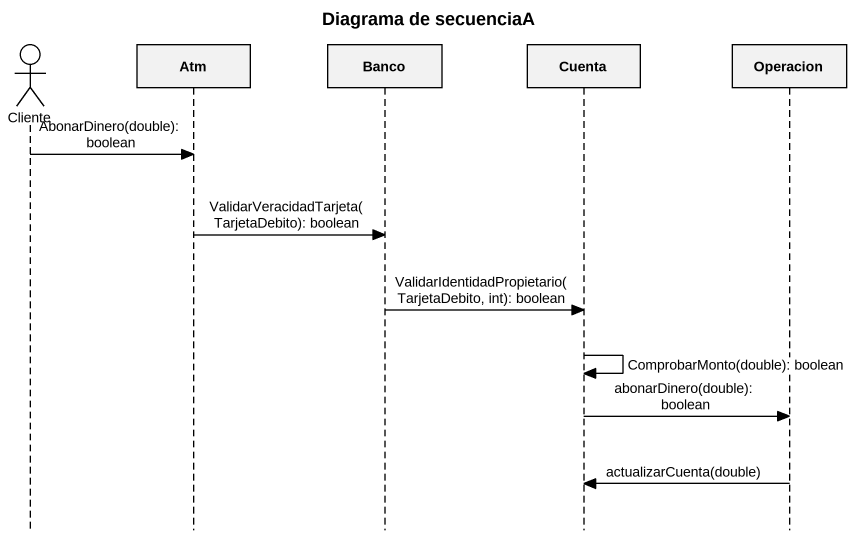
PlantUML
@startuml
title Diagrama de secuenciaA
hide footbox
actor Cliente
participant Atm
participant Banco
participant Cuenta
participant Operacion

Cliente -> Atm : AbonarDinero(double): boolean
Atm -> Banco : ValidarVeracidadTarjeta(TarjetaDebito): boolean
Banco -> Cuenta : ValidarIdentidadPropietario(TarjetaDebito, int): boolean
Cuenta -> Cuenta : ComprobarMonto(double): boolean
Cuenta -> Operacion : abonarDinero(double): boolean
Operacion -> Cuenta : actualizarCuenta(double)
@enduml
